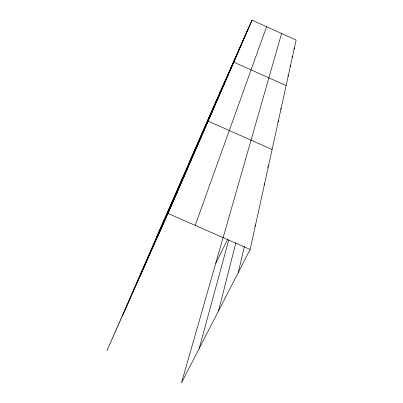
<?xml version="1.0" encoding="UTF-8"?>
<svg xmlns="http://www.w3.org/2000/svg" width="403" height="403" viewBox="0 0 403 403"><rect width="100%" height="100%" fill="white"/><g stroke="black" fill="none" stroke-linecap="round" stroke-linejoin="round"><path stroke-width="0.6" d="M223.045 237.805L181.491 382.85L250.157 249.467L296.124 40.043L252.016 20.15L213.086 107.873L106.876 350.857L168.001 213.489L252.016 20.15M238.284 272.529L244.435 246.218M218.486 310.99L235.861 242.762M199.203 348.444L228.718 240.062M223.131 237.634L281.596 33.489M195.198 225.398L266.595 26.724M139.801 276.866L234.491 59.644M157.427 237.246L245.528 34.764M122.638 315.433L223.464 84.489M238.596 50.692L248.837 27.454M234.778 59.478L241.83 43.589M230.682 68.888L237.946 52.526M189.203 162.51L233.775 62.127L286.13 85.587M221.7 89.531L229.418 72.152M216.759 100.886L224.718 82.963M211.424 113.152L219.64 94.65M205.641 126.441L214.134 107.324M156.429 237.488L208.144 121.112L272.096 149.518M192.498 156.651L201.596 136.179M184.982 173.915L194.417 152.702M176.721 192.911L186.508 170.902M167.583 213.907L177.748 191.052M293.863 49.07L294.386 47.972M291.989 57.564L292.528 56.435M290.009 66.596L290.543 65.482M287.878 76.283L288.417 75.175M280.634 109.278L281.168 108.18M277.853 121.948L278.392 120.845M215.721 263.355L227.705 239.155M267.688 167.497L268.514 165.834M264.03 184.836L264.59 183.718M254.913 226.325L255.482 225.217M168.001 213.489L250.157 249.467"/></g></svg>
